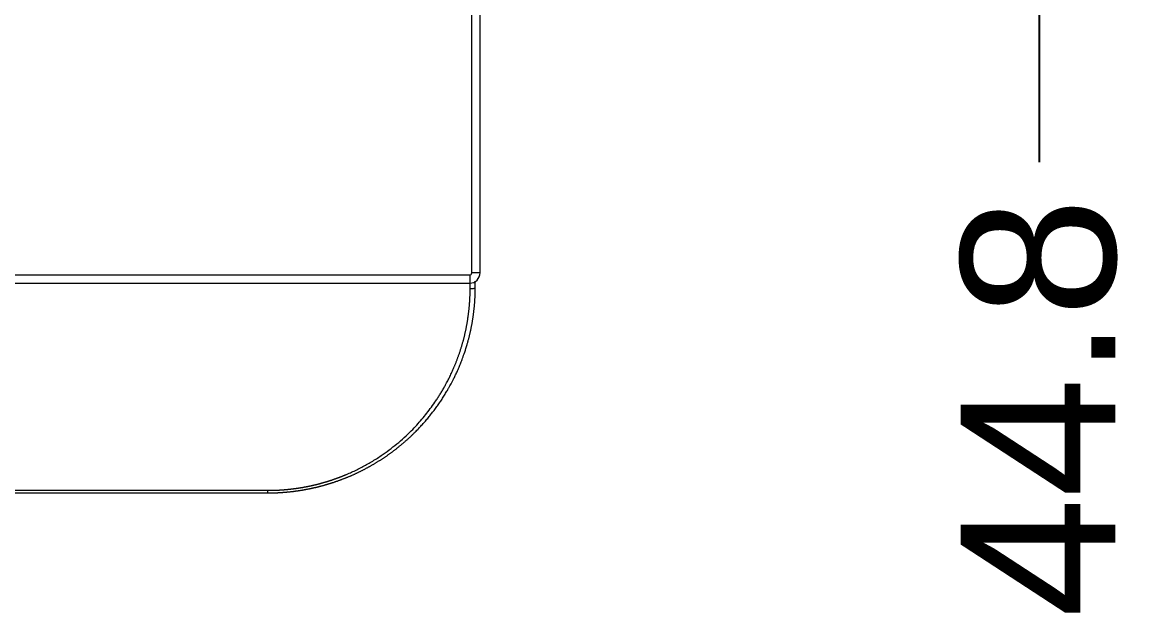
# Model space of a CAD drawing. Header units: millimetres. Extents: x 15137 to 17513, y -10160 to -6800.
# Drawn here: x 16246.2 to 16354.7, y -7846.9 to -7789.6 of the extents above; entities that cross this region are included whole.
import ezdxf

# ---------------------------------------------------------------- set-up
doc = ezdxf.new("R2010")
doc.units = ezdxf.units.MM
doc.styles.add('ARIAL', font='arial.ttf')
doc.dimstyles.get("Standard").update_dxf_attribs({"dimtxt": 15, "dimasz": 15, "dimexe": 0.18, "dimexo": 0.0625, "dimgap": 4, "dimtad": 0, "dimdec": 1, "dimdsep": 46, "dimtxsty": 'ARIAL', "dimcen": 0, "dimclrd": 5, "dimclre": 5, "dimclrt": 5, "dimadec": 0, "dimazin": 0, "dimtfac": 1, "dimtdec": 1, "dimtofl": 0, "dimtmove": 0, "dimatfit": 3, "dimfxl": 1, "dimtolj": 1, "dimtzin": 0, "dimarcsym": 0})

# ---------------------------------------------------------------- blocks, each defined once
blk = doc.blocks.new('*D83')
at = {"color": 5, "lineweight": -2, "transparency": 16777216}
for p, q in [((16291.61, -7743.34), (16345.03, -7743.34)), ((16344.85, -7758.34), (16344.85, -7773.15)), ((16291.61, -7788.15), (16345.03, -7788.15)), ((16344.85, -7788.15), (16344.85, -7803.15))]:
    blk.add_line(p, q, dxfattribs=at)
at = {"color": 5, "transparency": 16777216}
for points in [[(16342.35, -7758.34), (16347.35, -7758.34), (16344.85, -7743.34)], [(16342.35, -7773.15), (16347.35, -7773.15), (16344.85, -7788.15)]]:
    blk.add_solid(points, dxfattribs=at)
at = {"layer": 'Defpoints', "color": 0, "transparency": 16777216}
for p in [(16291.55, -7743.34), (16291.55, -7788.15), (16344.85, -7788.15)]:
    blk.add_point(p, dxfattribs=at)
at = {"color": 5, "transparency": 16777216, "insert": (16344.85, -7826.95), "char_height": 15, "attachment_point": 5, "rotation": 90, "style": 'ARIAL'}
blk.add_mtext('\\A1;44.8', dxfattribs=at)

msp = doc.modelspace()

# ---------------------------------------------------------------- linework, layer by layer
at = {"linetype": 'Continuous', "lineweight": 13}
for p, q in [((16289.79, -7813.89), (16289.79, -7728.19)), ((15985.69, -7814.09), (16289.59, -7814.09)), ((16208.59, -7834.99), (16270.01, -7834.99))]:
    msp.add_line(p, q, dxfattribs=at)
at = {"linetype": 'Continuous', "lineweight": 18}
for p, q in [((16290.59, -7813.89), (16290.59, -7728.19)), ((15985.69, -7814.89), (16289.59, -7814.89)), ((16208.59, -7835.24), (16270.01, -7835.24))]:
    msp.add_line(p, q, dxfattribs=at)
at = {"linetype": 'Continuous', "lineweight": 13}
msp.add_arc((16289.59, -7813.89), 0.2, 270, 360, dxfattribs=at)
at = {"linetype": 'Continuous', "lineweight": 18}
msp.add_arc((16289.59, -7813.89), 1, 270, 360, dxfattribs=at)
at = {"linetype": 'Continuous', "lineweight": 13}
for points, weights in [([(16290.59, -7813.89), (16290.59, -7813.89), (16290.25, -7813.89), (16289.79, -7813.89)], [1, 0.800487874751, 0.810072707421, 1]), ([(16289.59, -7814.09), (16289.59, -7814.54), (16289.59, -7814.89), (16289.59, -7814.89)], [1, 0.810180553564, 0.800498817982, 0.999660336194])]:
    msp.add_rational_spline(points, weights, degree=3, dxfattribs=at)
msp.add_open_spline([(16289.63, -7815.45), (16289.63, -7815.26), (16289.63, -7815.07), (16289.63, -7814.88)], degree=3, dxfattribs=at)
at = {"linetype": 'Continuous', "lineweight": 18}
msp.add_rational_spline([(16290.13, -7815.36), (16290.13, -7815.03), (16290.13, -7814.71)], [0.999999959624, 0.999950004902, 0.99993066461], degree=2, dxfattribs=at)
for points, knots in [([(16270.01, -7835.24), (16270.03, -7835.24), (16270.07, -7835.24), (16270.14, -7835.24), (16270.21, -7835.24), (16270.28, -7835.24), (16270.34, -7835.24), (16270.41, -7835.24), (16270.48, -7835.23), (16270.55, -7835.23), (16270.62, -7835.23), (16270.69, -7835.23), (16270.76, -7835.23), (16270.83, -7835.22), (16270.9, -7835.22), (16270.97, -7835.22), (16271.05, -7835.21), (16271.12, -7835.21), (16271.19, -7835.2), (16271.26, -7835.2), (16271.34, -7835.2), (16271.41, -7835.19), (16271.49, -7835.18), (16271.56, -7835.18), (16271.64, -7835.17), (16271.71, -7835.17), (16271.79, -7835.16), (16271.87, -7835.15), (16271.94, -7835.15), (16272.02, -7835.14), (16272.1, -7835.13), (16272.18, -7835.12), (16272.25, -7835.11), (16272.33, -7835.1), (16272.41, -7835.1), (16272.49, -7835.09), (16272.57, -7835.08), (16272.65, -7835.07), (16272.73, -7835.05), (16272.82, -7835.04), (16272.9, -7835.03), (16272.98, -7835.02), (16273.06, -7835.01), (16273.14, -7834.99), (16273.23, -7834.98), (16273.31, -7834.97), (16273.39, -7834.95), (16273.48, -7834.94), (16273.56, -7834.92), (16273.65, -7834.91), (16273.73, -7834.89), (16273.82, -7834.88), (16273.9, -7834.86), (16273.99, -7834.84), (16274.08, -7834.83), (16274.16, -7834.81), (16274.25, -7834.79), (16274.34, -7834.77), (16274.42, -7834.75), (16274.51, -7834.73), (16274.6, -7834.71), (16274.69, -7834.69), (16274.78, -7834.67), (16274.87, -7834.65), (16274.96, -7834.62), (16275.05, -7834.6), (16275.14, -7834.58), (16275.23, -7834.55), (16275.32, -7834.53), (16275.41, -7834.51), (16275.5, -7834.48), (16275.59, -7834.45), (16275.68, -7834.43), (16275.77, -7834.4), (16275.86, -7834.37), (16275.96, -7834.34), (16276.05, -7834.32), (16276.14, -7834.29), (16276.24, -7834.26), (16276.33, -7834.23), (16276.42, -7834.2), (16276.52, -7834.16), (16276.61, -7834.13), (16276.7, -7834.1), (16276.8, -7834.07), (16276.89, -7834.03), (16276.99, -7834), (16277.08, -7833.96), (16277.18, -7833.93), (16277.27, -7833.89), (16277.37, -7833.85), (16277.46, -7833.82), (16277.56, -7833.78), (16277.65, -7833.74), (16277.75, -7833.7), (16277.85, -7833.66), (16277.94, -7833.62), (16278.04, -7833.58), (16278.14, -7833.54), (16278.23, -7833.49), (16278.33, -7833.45), (16278.43, -7833.41), (16278.52, -7833.36), (16278.62, -7833.32), (16278.72, -7833.27), (16278.81, -7833.22), (16278.91, -7833.18), (16279.01, -7833.13), (16279.11, -7833.08), (16279.2, -7833.03), (16279.3, -7832.98), (16279.4, -7832.93), (16279.5, -7832.88), (16279.6, -7832.82), (16279.69, -7832.77), (16279.79, -7832.72), (16279.89, -7832.66), (16279.99, -7832.61), (16280.09, -7832.55), (16280.18, -7832.5), (16280.28, -7832.44), (16280.38, -7832.38), (16280.48, -7832.32), (16280.57, -7832.26), (16280.67, -7832.2), (16280.77, -7832.14), (16280.87, -7832.08), (16280.97, -7832.02), (16281.06, -7831.95), (16281.16, -7831.89), (16281.26, -7831.83), (16281.36, -7831.76), (16281.45, -7831.69), (16281.55, -7831.63), (16281.65, -7831.56), (16281.75, -7831.49), (16281.84, -7831.42), (16281.94, -7831.35), (16282.04, -7831.28), (16282.13, -7831.21), (16282.23, -7831.13), (16282.33, -7831.06), (16282.42, -7830.99), (16282.52, -7830.91), (16282.61, -7830.84), (16282.71, -7830.76), (16282.8, -7830.68), (16282.9, -7830.6), (16283, -7830.52), (16283.09, -7830.44), (16283.18, -7830.36), (16283.28, -7830.28), (16283.37, -7830.2), (16283.47, -7830.12), (16283.56, -7830.03), (16283.66, -7829.95), (16283.75, -7829.86), (16283.84, -7829.77), (16283.93, -7829.69), (16284.03, -7829.6), (16284.12, -7829.51), (16284.21, -7829.42), (16284.38, -7829.25), (16284.62, -7829.01), (16284.92, -7828.68), (16285.22, -7828.35), (16285.51, -7828.01), (16285.79, -7827.67), (16286.06, -7827.32), (16286.33, -7826.96), (16286.59, -7826.6), (16286.84, -7826.23), (16287.08, -7825.86), (16287.31, -7825.48), (16287.48, -7825.19), (16287.6, -7824.97), (16287.68, -7824.82), (16287.79, -7824.63), (16287.92, -7824.39), (16288.07, -7824.1), (16288.23, -7823.76), (16288.41, -7823.37), (16288.58, -7822.98), (16288.74, -7822.58), (16288.91, -7822.13), (16289.12, -7821.54), (16289.28, -7821.05), (16289.37, -7820.71), (16289.41, -7820.57), (16289.45, -7820.43), (16289.49, -7820.29), (16289.52, -7820.15), (16289.56, -7820.02), (16289.59, -7819.88), (16289.62, -7819.74), (16289.66, -7819.6), (16289.69, -7819.46), (16289.72, -7819.32), (16289.74, -7819.18), (16289.77, -7819.04), (16289.8, -7818.9), (16289.82, -7818.77), (16289.85, -7818.63), (16289.87, -7818.49), (16289.89, -7818.35), (16289.91, -7818.21), (16289.93, -7818.07), (16289.95, -7817.94), (16289.97, -7817.8), (16289.99, -7817.66), (16290, -7817.52), (16290.02, -7817.39), (16290.03, -7817.25), (16290.05, -7817.11), (16290.06, -7816.98), (16290.07, -7816.84), (16290.08, -7816.7), (16290.09, -7816.57), (16290.1, -7816.43), (16290.1, -7816.3), (16290.11, -7816.16), (16290.12, -7816.03), (16290.12, -7815.89), (16290.12, -7815.76), (16290.13, -7815.63), (16290.13, -7815.49), (16290.13, -7815.4), (16290.13, -7815.36)], [0, 0, 0, 0, 0.002048, 0.004109, 0.006183, 0.008271, 0.010373, 0.012488, 0.014617, 0.016759, 0.018914, 0.021084, 0.023266, 0.025463, 0.027672, 0.029896, 0.032132, 0.034382, 0.036646, 0.038923, 0.041214, 0.043518, 0.045836, 0.048167, 0.050511, 0.052869, 0.05524, 0.057625, 0.060023, 0.062435, 0.06486, 0.067299, 0.06975, 0.072216, 0.074694, 0.077186, 0.079691, 0.08221, 0.084742, 0.087287, 0.089846, 0.092418, 0.095003, 0.097601, 0.100213, 0.102838, 0.105476, 0.108128, 0.110793, 0.113471, 0.116162, 0.118867, 0.121585, 0.124317, 0.127061, 0.129819, 0.132591, 0.135375, 0.138174, 0.140985, 0.14381, 0.146648, 0.149499, 0.152364, 0.155242, 0.158133, 0.161038, 0.163956, 0.166888, 0.169832, 0.172791, 0.175762, 0.178747, 0.181745, 0.184757, 0.187781, 0.190819, 0.193871, 0.196936, 0.200014, 0.203105, 0.20621, 0.209328, 0.212459, 0.215603, 0.218761, 0.221932, 0.225116, 0.228314, 0.231524, 0.234748, 0.237986, 0.241236, 0.2445, 0.247778, 0.251068, 0.254372, 0.25769, 0.26102, 0.264364, 0.267721, 0.271092, 0.274476, 0.277873, 0.281284, 0.284708, 0.288145, 0.291596, 0.29506, 0.298537, 0.302028, 0.305532, 0.309049, 0.31258, 0.316124, 0.319681, 0.323251, 0.326835, 0.330432, 0.334042, 0.337666, 0.341302, 0.344952, 0.348615, 0.352291, 0.35598, 0.359683, 0.363399, 0.367128, 0.37087, 0.374625, 0.378394, 0.382176, 0.385971, 0.389779, 0.393601, 0.397436, 0.401284, 0.405146, 0.409021, 0.412909, 0.41681, 0.420725, 0.424653, 0.428594, 0.432549, 0.436517, 0.440498, 0.444492, 0.4485, 0.452521, 0.456555, 0.460603, 0.464664, 0.468738, 0.472825, 0.476926, 0.48104, 0.485167, 0.489307, 0.493461, 0.497627, 0.501807, 0.516248, 0.530685, 0.545118, 0.559548, 0.573974, 0.588398, 0.602818, 0.617236, 0.631651, 0.646063, 0.660472, 0.674878, 0.678742, 0.684269, 0.691459, 0.700312, 0.710828, 0.723007, 0.736848, 0.752352, 0.763261, 0.778759, 0.798846, 0.823523, 0.828153, 0.832771, 0.837379, 0.841975, 0.84656, 0.851133, 0.855696, 0.860248, 0.864788, 0.869317, 0.873836, 0.878343, 0.88284, 0.887325, 0.8918, 0.896263, 0.900716, 0.905157, 0.909587, 0.914007, 0.918415, 0.922811, 0.927197, 0.931571, 0.935934, 0.940286, 0.944626, 0.948955, 0.953272, 0.957578, 0.961872, 0.966155, 0.970426, 0.974686, 0.978934, 0.983171, 0.987396, 0.991609, 0.99581, 1, 1, 1, 1]), ([(16270.01, -7834.99), (16270.03, -7834.99), (16270.07, -7834.99), (16270.14, -7834.99), (16270.21, -7834.99), (16270.27, -7834.99), (16270.34, -7834.99), (16270.4, -7834.99), (16270.47, -7834.98), (16270.54, -7834.98), (16270.6, -7834.98), (16270.67, -7834.98), (16270.73, -7834.98), (16270.8, -7834.97), (16270.87, -7834.97), (16270.93, -7834.97), (16271, -7834.97), (16271.06, -7834.96), (16271.13, -7834.96), (16271.19, -7834.95), (16271.26, -7834.95), (16271.32, -7834.95), (16271.39, -7834.94), (16271.46, -7834.94), (16271.52, -7834.93), (16271.59, -7834.93), (16271.65, -7834.92), (16271.72, -7834.92), (16271.78, -7834.91), (16271.85, -7834.9), (16271.91, -7834.9), (16271.98, -7834.89), (16272.04, -7834.89), (16272.11, -7834.88), (16272.17, -7834.87), (16272.24, -7834.86), (16272.3, -7834.86), (16272.37, -7834.85), (16272.43, -7834.84), (16272.5, -7834.83), (16272.56, -7834.82), (16272.63, -7834.82), (16272.69, -7834.81), (16272.76, -7834.8), (16272.82, -7834.79), (16272.89, -7834.78), (16272.95, -7834.77), (16273.02, -7834.76), (16273.08, -7834.75), (16273.14, -7834.74), (16273.21, -7834.73), (16273.27, -7834.72), (16273.34, -7834.71), (16273.4, -7834.7), (16273.47, -7834.69), (16273.53, -7834.67), (16273.6, -7834.66), (16273.66, -7834.65), (16273.72, -7834.64), (16273.79, -7834.62), (16273.85, -7834.61), (16273.92, -7834.6), (16273.98, -7834.59), (16274.04, -7834.57), (16274.11, -7834.56), (16274.17, -7834.55), (16274.24, -7834.53), (16274.3, -7834.52), (16274.36, -7834.5), (16274.43, -7834.49), (16274.49, -7834.47), (16274.55, -7834.46), (16274.62, -7834.44), (16274.68, -7834.43), (16274.75, -7834.41), (16274.81, -7834.39), (16274.87, -7834.38), (16274.94, -7834.36), (16275, -7834.35), (16275.06, -7834.33), (16275.13, -7834.31), (16275.19, -7834.29), (16275.25, -7834.28), (16275.32, -7834.26), (16275.38, -7834.24), (16275.44, -7834.22), (16275.51, -7834.2), (16275.57, -7834.19), (16275.63, -7834.17), (16275.7, -7834.15), (16275.76, -7834.13), (16275.82, -7834.11), (16275.89, -7834.09), (16275.95, -7834.07), (16276.01, -7834.05), (16276.07, -7834.03), (16276.14, -7834.01), (16276.2, -7833.99), (16276.26, -7833.97), (16276.33, -7833.94), (16276.39, -7833.92), (16276.45, -7833.9), (16276.51, -7833.88), (16276.58, -7833.86), (16276.64, -7833.83), (16276.7, -7833.81), (16276.76, -7833.79), (16276.83, -7833.77), (16276.89, -7833.74), (16276.95, -7833.72), (16277.01, -7833.69), (16277.08, -7833.67), (16277.14, -7833.65), (16277.2, -7833.62), (16277.26, -7833.6), (16277.32, -7833.57), (16277.39, -7833.55), (16277.45, -7833.52), (16277.51, -7833.5), (16277.57, -7833.47), (16277.78, -7833.38), (16278.13, -7833.23), (16278.62, -7833), (16279.11, -7832.75), (16279.59, -7832.49), (16280.06, -7832.22), (16280.53, -7831.93), (16281.11, -7831.55), (16281.77, -7831.08), (16282.52, -7830.49), (16283.24, -7829.87), (16283.88, -7829.26), (16284.45, -7828.66), (16284.95, -7828.1), (16285.43, -7827.52), (16285.88, -7826.91), (16286.24, -7826.4), (16286.52, -7825.97), (16286.72, -7825.65), (16286.92, -7825.33), (16287.11, -7825.01), (16287.3, -7824.65), (16287.51, -7824.26), (16287.72, -7823.84), (16287.92, -7823.4), (16288.06, -7823.07), (16288.16, -7822.83), (16288.21, -7822.71), (16288.26, -7822.58), (16288.31, -7822.46), (16288.36, -7822.34), (16288.4, -7822.21), (16288.45, -7822.08), (16288.49, -7821.96), (16288.54, -7821.83), (16288.58, -7821.71), (16288.63, -7821.58), (16288.67, -7821.45), (16288.71, -7821.33), (16288.75, -7821.2), (16288.79, -7821.07), (16288.83, -7820.95), (16288.86, -7820.82), (16288.9, -7820.69), (16288.94, -7820.56), (16288.97, -7820.44), (16289, -7820.31), (16289.04, -7820.18), (16289.07, -7820.05), (16289.1, -7819.92), (16289.13, -7819.8), (16289.16, -7819.67), (16289.19, -7819.54), (16289.22, -7819.41), (16289.24, -7819.28), (16289.27, -7819.15), (16289.29, -7819.02), (16289.32, -7818.89), (16289.34, -7818.76), (16289.36, -7818.63), (16289.38, -7818.5), (16289.4, -7818.37), (16289.42, -7818.24), (16289.44, -7818.1), (16289.46, -7817.97), (16289.48, -7817.84), (16289.49, -7817.71), (16289.51, -7817.58), (16289.52, -7817.45), (16289.54, -7817.31), (16289.55, -7817.18), (16289.56, -7817.05), (16289.57, -7816.92), (16289.58, -7816.78), (16289.59, -7816.65), (16289.6, -7816.52), (16289.6, -7816.38), (16289.61, -7816.25), (16289.62, -7816.12), (16289.62, -7815.98), (16289.62, -7815.85), (16289.63, -7815.72), (16289.63, -7815.58), (16289.63, -7815.49), (16289.63, -7815.45)], [0, 0, 0, 0, 0.002089, 0.004177, 0.006264, 0.00835, 0.010435, 0.012519, 0.014603, 0.016685, 0.018766, 0.020847, 0.022926, 0.025005, 0.027084, 0.029161, 0.031238, 0.033314, 0.035389, 0.037464, 0.039539, 0.041613, 0.043686, 0.045759, 0.047831, 0.049903, 0.051975, 0.054046, 0.056117, 0.058187, 0.060258, 0.062328, 0.064398, 0.066468, 0.068537, 0.070607, 0.072676, 0.074746, 0.076815, 0.078884, 0.080954, 0.083023, 0.085093, 0.087163, 0.089233, 0.091303, 0.093373, 0.095444, 0.097515, 0.099586, 0.101658, 0.10373, 0.105802, 0.107875, 0.109948, 0.112022, 0.114096, 0.116171, 0.118247, 0.120323, 0.1224, 0.124477, 0.126555, 0.128634, 0.130714, 0.132795, 0.134876, 0.136958, 0.139041, 0.141126, 0.143211, 0.145297, 0.147384, 0.149472, 0.151561, 0.153651, 0.155743, 0.157835, 0.159929, 0.162024, 0.16412, 0.166218, 0.168317, 0.170417, 0.172519, 0.174622, 0.176726, 0.178832, 0.180939, 0.183048, 0.185159, 0.187271, 0.189384, 0.1915, 0.193617, 0.195735, 0.197856, 0.199978, 0.202102, 0.204227, 0.206355, 0.208484, 0.210616, 0.212749, 0.214884, 0.217021, 0.21916, 0.221302, 0.223445, 0.22559, 0.227738, 0.229887, 0.232039, 0.234193, 0.236349, 0.238507, 0.240668, 0.242831, 0.244997, 0.247164, 0.249334, 0.266847, 0.284424, 0.302082, 0.319835, 0.337696, 0.355681, 0.373803, 0.405075, 0.436336, 0.467655, 0.499099, 0.52409, 0.549062, 0.574048, 0.599079, 0.624188, 0.636817, 0.649356, 0.661811, 0.674185, 0.686482, 0.702055, 0.717726, 0.733501, 0.74939, 0.753815, 0.758232, 0.762643, 0.767047, 0.771445, 0.775836, 0.780221, 0.7846, 0.788974, 0.793341, 0.797704, 0.802061, 0.806413, 0.81076, 0.815103, 0.819441, 0.823775, 0.828104, 0.83243, 0.836752, 0.84107, 0.845385, 0.849696, 0.854005, 0.85831, 0.862613, 0.866913, 0.871211, 0.875507, 0.879801, 0.884093, 0.888384, 0.892673, 0.896961, 0.901248, 0.905535, 0.90982, 0.914105, 0.91839, 0.922675, 0.92696, 0.931245, 0.93553, 0.939817, 0.944104, 0.948392, 0.952682, 0.956972, 0.961265, 0.965559, 0.969855, 0.974154, 0.978454, 0.982758, 0.987064, 0.991373, 0.995685, 1, 1, 1, 1])]:
    msp.add_open_spline(points, degree=3, knots=knots, dxfattribs=at)
at = {"linetype": 'Continuous', "lineweight": 13}
for points, knots in [([(16290.13, -7815.36), (16290.13, -7815.36), (16290.13, -7815.37), (16290.1, -7815.4), (16289.99, -7815.42), (16289.84, -7815.44), (16289.7, -7815.45), (16289.63, -7815.45), (16289.63, -7815.45)], [0, 0, 0, 0, 0.004704, 0.252367, 0.50003, 0.747692, 0.995355, 1, 1, 1, 1]), ([(16270.01, -7835.24), (16270.01, -7835.24), (16270.01, -7835.23), (16270.01, -7835.21), (16270.01, -7835.2), (16270.01, -7835.15), (16270.01, -7835.13), (16270.01, -7835.06), (16270.01, -7835.03), (16270.01, -7834.99)], [0, 0, 0, 0, 0.25, 0.25, 0.5, 0.5, 0.75, 0.75, 1, 1, 1, 1])]:
    msp.add_open_spline(points, degree=3, knots=knots, dxfattribs=at)

# ---------------------------------------------------------------- dimensions: what is measured, and where the dimension line sits
dim = msp.add_linear_dim(base=(16344.85, -7788.15), p1=(16291.55, -7743.34), p2=(16291.55, -7788.15), angle=90, dimstyle='Standard', override={"dimtfillclr": 7})
dim.commit()
dim.dimension.update_dxf_attribs({"geometry": '*D83', "text_midpoint": (16344.85, -7826.95)})

doc.saveas('drawing.dxf')
